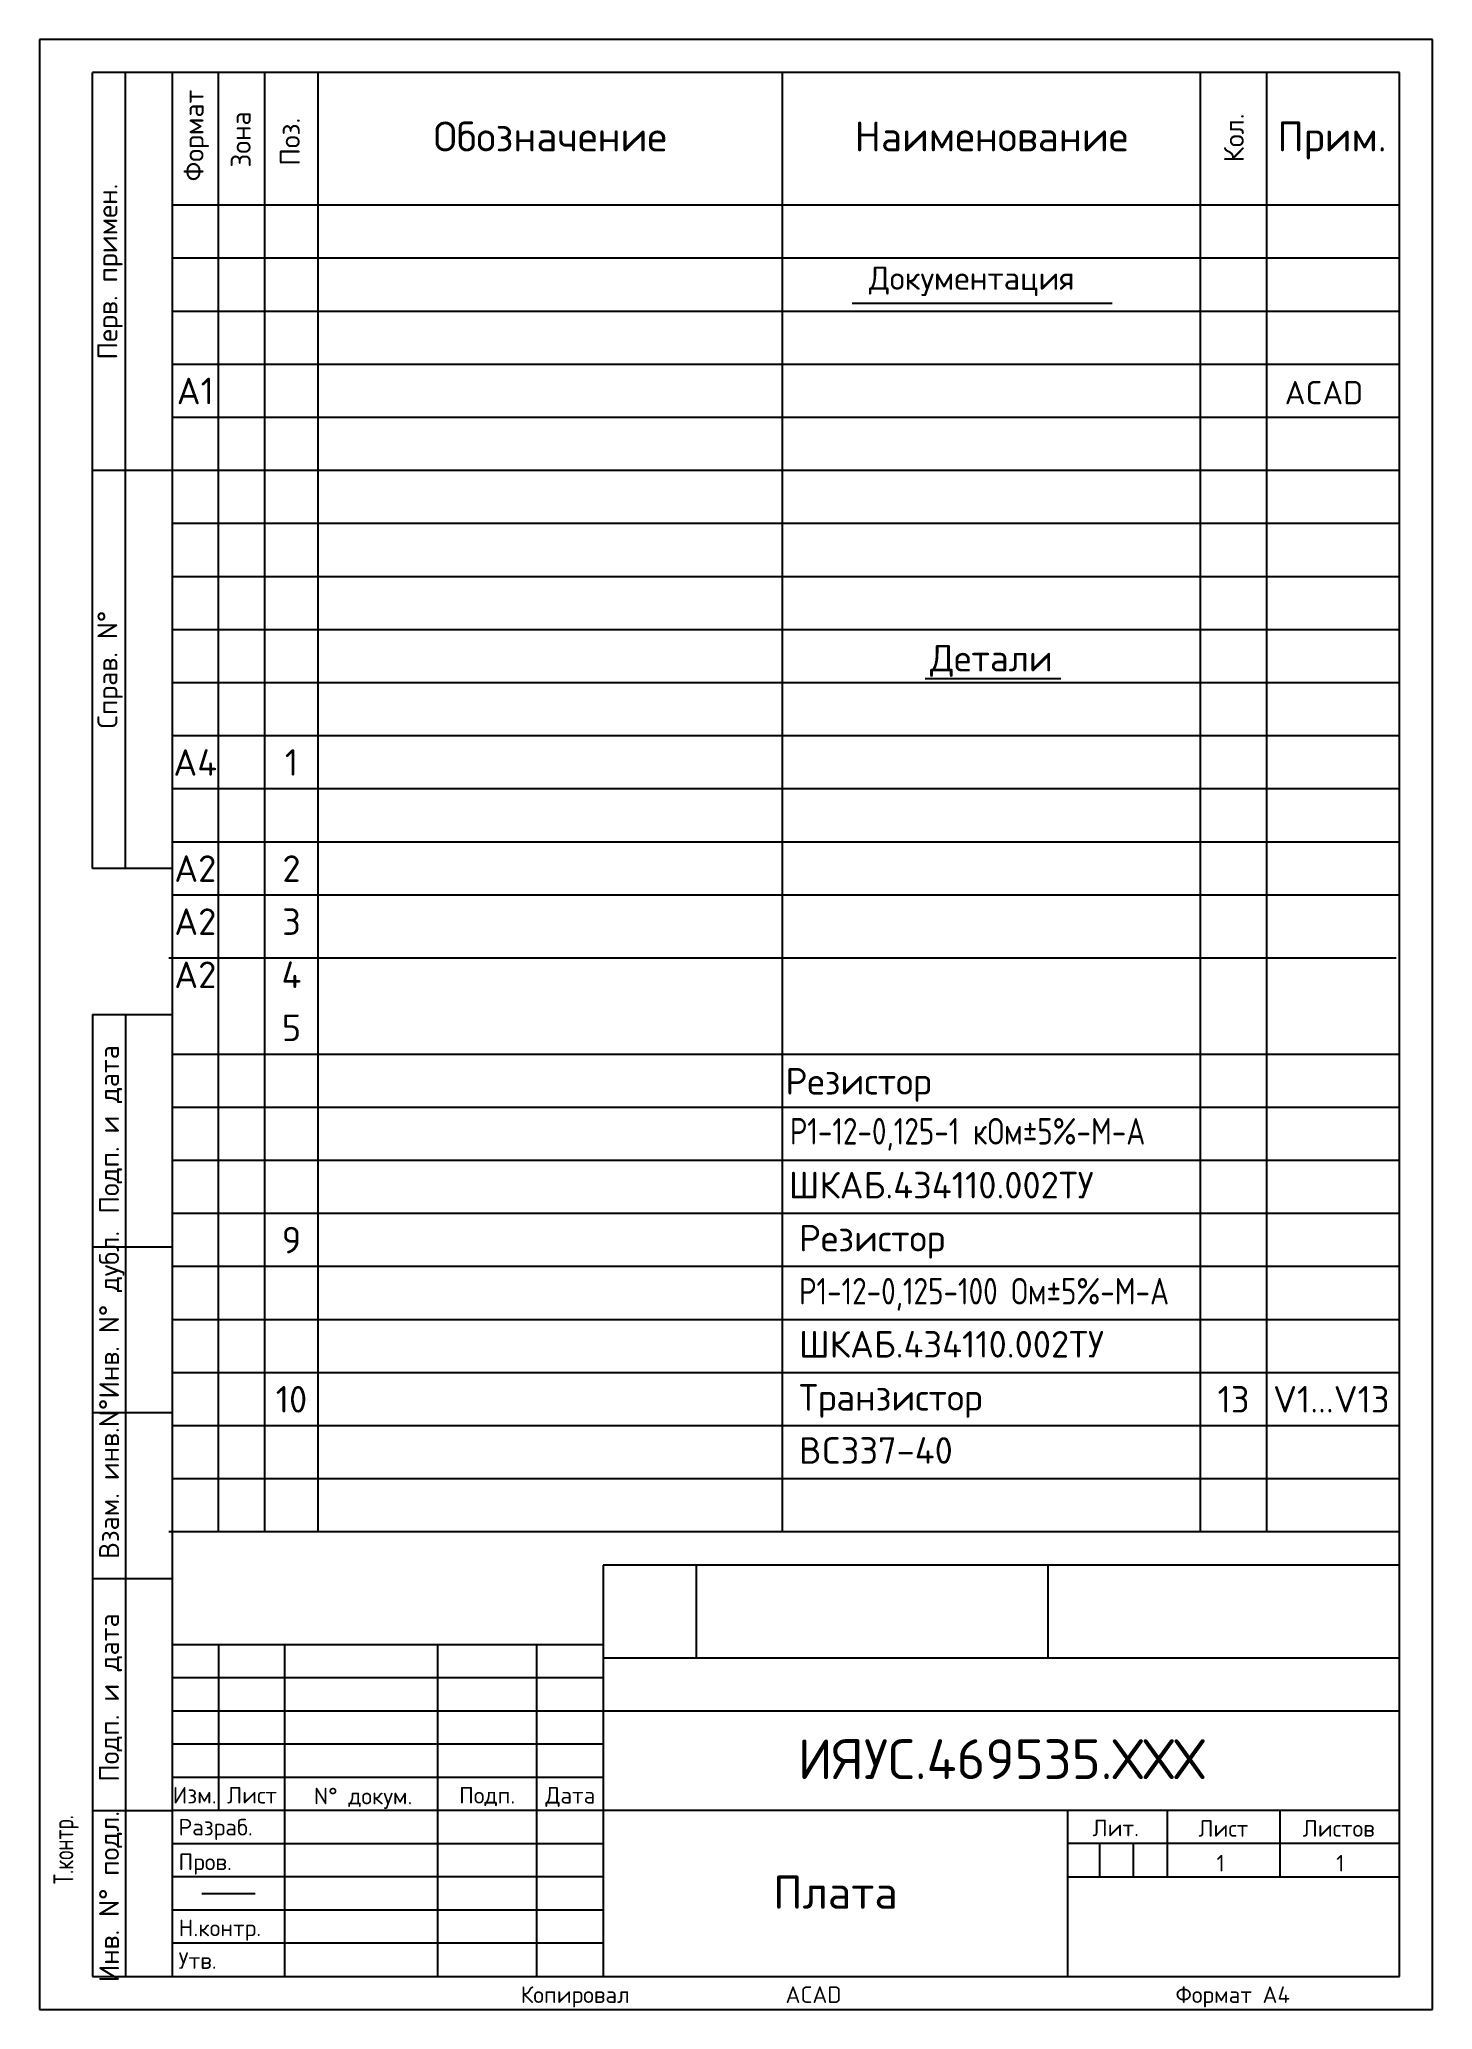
# Model space of a CAD drawing. Header units: millimetres. Extents: x 4879 to 5089, y -277 to 20.
import ezdxf
from ezdxf.enums import TextEntityAlignment as Align

# ---------------------------------------------------------------- set-up
doc = ezdxf.new("R2010")
doc.units = ezdxf.units.MM
for name, color, linetype in [('BASELINE', 7, 'Continuous'), ('BASELINE @ 1', 7, 'Continuous'), ('TONK', 1, 'Continuous')]:
    doc.layers.add(name, color=color, linetype=linetype)
doc.styles.add('GOSTW', font='gostw.shx', dxfattribs={"height": 3.5})
doc.styles.add('гост', font='isocpeur.ttf')

msp = doc.modelspace()

# ---------------------------------------------------------------- linework, layer by layer
at = {"layer": 'BASELINE'}
for p, q in [((5084.29, 15.14), (4887.29, 15.14)), ((4887.29, -104.86), (4887.29, 15.14)), ((4892.29, -104.86), (4892.29, 15.14)), ((4899.29, 15.14), (4899.29, -271.86)), ((4906.29, -204.86), (4906.29, 15.14)), ((4913.29, -204.86), (4913.29, 15.14)), ((4921.29, -204.86), (4921.29, 15.14)), ((4991.29, -204.86), (4991.29, 15.14)), ((5054.29, -204.86), (5054.29, 15.14)), ((5064.29, -204.86), (5064.29, 15.14)), ((5084.29, -271.86), (5084.29, 15.14)), ((5084.29, -4.86), (4899.29, -4.86)), ((4899.29, -44.86), (4887.29, -44.86)), ((4899.29, -104.86), (4887.29, -104.86)), ((4887.29, -126.86), (4887.29, -271.86)), ((4887.29, -126.86), (4899.29, -126.86)), ((4892.29, -126.86), (4892.29, -271.86)), ((4887.29, -161.86), (4899.29, -161.86)), ((5084.29, -164.86), (4899.29, -164.86)), ((4887.29, -186.86), (4899.29, -186.86)), ((4964.29, -209.86), (4964.29, -271.86)), ((5084.29, -209.86), (4964.29, -209.86)), ((4978.29, -209.86), (4978.29, -223.86)), ((5031.29, -209.86), (5031.29, -223.86)), ((4887.29, -211.86), (4899.29, -211.86)), ((4899.29, -216.86), (4899.29, -271.86)), ((4964.29, -221.86), (4899.29, -221.86)), ((4906.29, -221.86), (4906.29, -246.86)), ((4916.29, -271.86), (4916.29, -221.86)), ((4939.29, -221.86), (4939.29, -271.86)), ((4954.29, -271.86), (4954.29, -221.86)), ((5084.29, -223.86), (4964.29, -223.86)), ((5084.29, -231.86), (4964.29, -231.86)), ((4964.29, -241.86), (4899.29, -241.86)), ((4887.29, -246.86), (4899.29, -246.86)), ((5084.29, -246.86), (4899.29, -246.86)), ((5034.29, -271.86), (5034.29, -246.86)), ((5049.29, -246.86), (5049.29, -256.86)), ((5066.29, -246.86), (5066.29, -256.86)), ((5084.29, -251.8), (5034.29, -251.8)), ((5034.29, -256.86), (5084.29, -256.86)), ((4903.79, -259.36), (4911.79, -259.36)), ((4887.29, -271.86), (5084.29, -271.86))]:
    msp.add_line(p, q, dxfattribs=at)
at = {"layer": 'TONK'}
for p, q in [((5089.29, 20.14), (4879.29, 20.14)), ((4879.29, 20.14), (4879.29, -276.86)), ((5089.29, -276.86), (5089.29, 20.14)), ((5089.29, -276.86), (5089.29, 20.14)), ((5084.29, 15.14), (4899.29, 15.14)), ((5084.29, 15.14), (4899.29, 15.14)), ((5084.29, 15.14), (4899.29, 15.14)), ((5084.29, 15.14), (4899.29, 15.14)), ((5084.29, 15.14), (4899.29, 15.14)), ((5084.29, 15.14), (4899.29, 15.14)), ((5084.29, -12.86), (4899.29, -12.86)), ((5001.79, -19.61), (5041.01, -19.61)), ((5084.29, -20.86), (4899.29, -20.86)), ((5084.29, -28.86), (4899.29, -28.86)), ((5084.29, -36.86), (4899.29, -36.86)), ((5084.29, -44.86), (4899.29, -44.86)), ((5084.29, -52.86), (4899.29, -52.86)), ((5084.29, -60.86), (4899.29, -60.86)), ((5084.29, -68.86), (4899.29, -68.86)), ((5084.29, -76.86), (4899.29, -76.86)), ((5012.82, -76.21), (5033.26, -76.21)), ((5084.29, -84.86), (4899.29, -84.86)), ((5084.29, -92.86), (4899.29, -92.86)), ((5084.29, -100.86), (4899.29, -100.86)), ((5084.29, -108.86), (4899.29, -108.86)), ((5083.79, -118.38), (4898.79, -118.38)), ((5084.29, -132.86), (4899.29, -132.86)), ((5084.29, -140.86), (4899.29, -140.86)), ((5084.29, -148.86), (4899.29, -148.86)), ((5084.29, -156.86), (4899.29, -156.86)), ((5084.29, -172.86), (4899.29, -172.86)), ((5084.29, -180.86), (4899.29, -180.86)), ((5084.29, -188.86), (4899.29, -188.86)), ((5084.29, -196.86), (4899.29, -196.86)), ((5083.79, -204.86), (4898.79, -204.86)), ((5084.29, -204.86), (4899.29, -204.86)), ((4964.29, -226.86), (4899.29, -226.86)), ((4964.29, -231.86), (4899.29, -231.86)), ((4964.29, -236.86), (4899.29, -236.86)), ((4964.29, -251.86), (4899.29, -251.86)), ((5039.09, -251.8), (5039.09, -256.86)), ((5044.14, -251.8), (5044.14, -256.86)), ((4964.29, -256.86), (4899.29, -256.86)), ((4964.29, -261.86), (4899.29, -261.86)), ((4964.29, -266.86), (4899.29, -266.86)), ((4879.29, -276.86), (5089.29, -276.86))]:
    msp.add_line(p, q, dxfattribs=at)

# ---------------------------------------------------------------- texts
at = {"layer": 'BASELINE', "style": 'гост'}
for s, p in [('Формат', (4904.04, -1.26)), ('Зона', (4911.14, 0.81)), ('Поз.', (4918.54, 1.09)), ('Кол.', (5060.84, 1.6)), ('Инв. N%%d дубл.', (4891.29, -184.74)), ('Взам. инв.N%%d', (4891.29, -208.92))]:
    msp.add_text(s, height=3, rotation=90, dxfattribs=at).set_placement(p)
for s, p in [('Обозначение', (4956.29, 3.25)), ('Наименование', (5022.79, 3.26)), ('Прим.', (5074.13, 3.25))]:
    msp.add_text(s, height=4.5, dxfattribs=at).set_placement(p, align=Align.CENTER)
for s, p in [('Перв. примен.', (4891.04, -14.86)), ('Справ. N%%d', (4891.04, -74.86)), ('Подп. и дата', (4891.29, -144.18)), ('Подп. и дата', (4891.29, -229.83)), ('Инв. N%%d подл.', (4891.29, -259.82))]:
    msp.add_text(s, height=3, rotation=90, dxfattribs=at).set_placement(p, align=Align.CENTER)
msp.add_text('Документация', height=3.5, dxfattribs=at).set_placement((5004.32, -17.61))
at = {"layer": 'BASELINE', "style": 'GOSTW', "width": 0.9}
msp.add_text('Т.контр.     ', height=3, rotation=90, dxfattribs=at).set_placement((4884.41, -257.96))
at = {"layer": 'BASELINE @ 1', "style": 'гост'}
for s, height, p in [('А1', 4, (4902.79, -34.86)), ('ACAD ', 3.5, (5074.03, -34.86)), ('Детали', 4, (5022.79, -75.14)), ('А4', 4, (4902.79, -90.86)), ('1', 4, (4917.29, -90.86)), ('А2', 4, (4902.79, -106.86)), ('2', 4, (4917.29, -106.86)), ('А2', 4, (4902.79, -114.86)), ('3', 4, (4917.29, -114.86)), ('А2', 4, (4902.79, -122.86)), ('4', 4, (4917.29, -122.86)), ('5', 4, (4917.29, -130.86)), ('9', 4, (4917.29, -162.86)), ('10', 4, (4917.29, -186.86)), ('13', 4, (5059.29, -186.86)), ('V1...V13', 4, (5074.03, -186.86)), ('ИЯУС.469535.ХХХ', 6, (5024.29, -242.11)), ('Изм.', 2.5, (4902.71, -245.8)), ('N%%d докум.', 2.5, (4928.09, -245.92)), ('Подп.', 2.5, (4946.79, -245.8)), ('Дата', 2.5, (4959.33, -245.8)), ('Лит.', 2.5, (5041.53, -250.73)), ('Лист', 2.5, (5057.75, -250.8)), ('Листов', 2.5, (5075.14, -250.8)), ('1', 2.5, (5057.33, -256.05)), ('1', 2.5, (5075.38, -256.05)), ('Плата', 5, (4999.29, -261.67))]:
    msp.add_text(s, height=height, dxfattribs=at).set_placement(p, align=Align.CENTER)
for s, height, p in [('Резистор', 4, (4991.75, -138.93)), ('ШКАБ.434110.002ТУ', 4, (4992.24, -154.58)), ('Резистор', 4, (4993.79, -162.57)), ('ШКАБ.434110.002ТУ', 4, (4993.79, -178.57)), ('Транзистор', 4, (4993.79, -186.57)), ('BC337-40', 4, (4993.79, -194.57)), ('Лист', 2.5, (4907.57, -245.8)), ('Разраб.', 2.5, (4900.26, -250.61)), ('Пров.', 2.5, (4900.26, -255.84)), ('Н.контр.', 2.5, (4900.29, -265.8)), ('Утв.', 2.5, (4900.26, -270.72)), ('Копировал', 2.5, (4951.82, -275.86)), ('ACAD ', 2.5, (4991.76, -275.86)), ('Формат А4', 2.5, (5050.54, -275.86))]:
    msp.add_text(s, height=height, dxfattribs=at).set_placement(p)
at = {"layer": 'BASELINE @ 1', "style": 'гост', "width": 0.8}
for s, p in [('Р1-12-0,125-1 кОм%%P5%%%-М-А', (4992.4, -146.46)), ('Р1-12-0,125-100 Ом%%P5%%%-М-А', (4993.79, -170.57))]:
    msp.add_text(s, height=4, dxfattribs=at).set_placement(p)

doc.saveas('drawing.dxf')
